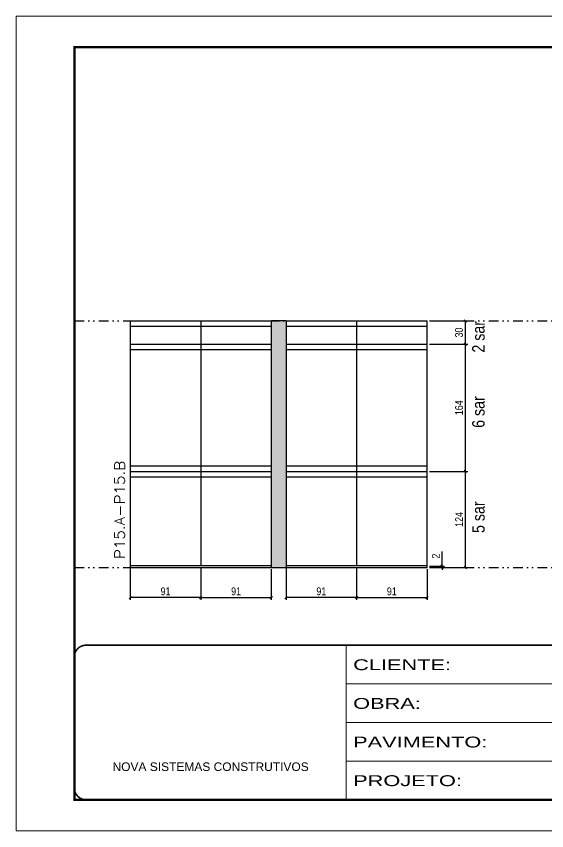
# Model space of a CAD drawing. Extents: x 14400 to 24104, y -21631 to 6985.
# Drawn here: x 17597 to 18282, y 1340 to 2390 of the extents above; entities that cross this region are included whole.
import ezdxf

# ---------------------------------------------------------------- set-up
doc = ezdxf.new("R2010")
doc.units = 0
for name, pattern in [('CONTINUO', [0]), ('DASHED', [0.75, 0.5, -0.25]), ('DIVIDE2', [0.625, 0.25, -0.125, 0, -0.125, 0, -0.125])]:
    doc.linetypes.add(name, pattern=pattern)
for name, color, linetype in [('COTA', 241, 'Continuous'), ('NOMENCLATURA', 7, 'Continuous'), ('Nível', 160, 'Continuous'), ('Painéis', 200, 'Continuous'), ('SARR_2.2x7', 40, 'Continuous')]:
    doc.layers.add(name, color=color, linetype=linetype)
for name, color, linetype, lineweight in [('Folhas', 255, 'Continuous', 9), ('SARRAFO DE PRESSAO', 251, 'DASHED', 9), ('Texto Seção', 7, 'Continuous', 15)]:
    doc.layers.add(name, color=color, linetype=linetype, lineweight=lineweight)
doc.styles.add('ARIAL', font='arial.ttf')
doc.styles.add('ARIAL_NARROW', font='ARIALN.TTF', dxfattribs={"height": 0.2})
doc.styles.add('COTA TECNICA', font='techl___.ttf', dxfattribs={"height": 10})
doc.styles.add('COTA TECNICA-50', font='techl___.ttf', dxfattribs={"height": 10})
doc.styles.add('REGUA-120', font='ROMANS.shx', dxfattribs={"height": 15})
doc.styles.add('Tecnologia', font='')
doc.styles.get('Tecnologia').set_extended_font_data('Forgotten Futurist')
doc.dimstyles.new('COTA PAINEL-50', dxfattribs={"dimtxt": 10, "dimasz": 3, "dimexe": 3, "dimexo": 3, "dimgap": 3, "dimtad": 1, "dimdec": 1, "dimzin": 12, "dimdsep": 46, "dimtxsty": 'COTA TECNICA-50', "dimblk1": 'OBLIQUE', "dimblk2": 'OBLIQUE', "dimsah": 1, "dimcen": 0.9, "dimclrd": 4, "dimclre": 4, "dimclrt": 240, "dimadec": 1, "dimazin": 3, "dimtfac": 1, "dimtdec": 1, "dimtmove": 0, "dimatfit": 3, "dimfxl": 1, "dimtolj": 1, "dimtzin": 12, "dimarcsym": 0})
doc.dimstyles.new('PAINEL', dxfattribs={"dimtxt": 10, "dimasz": 3, "dimexe": 3, "dimexo": 3, "dimgap": 3, "dimtad": 1, "dimdec": 1, "dimzin": 12, "dimdsep": 46, "dimtxsty": 'COTA TECNICA', "dimblk1": 'OBLIQUE', "dimblk2": 'OBLIQUE', "dimsah": 1, "dimcen": 0.9, "dimclrd": 4, "dimclre": 4, "dimclrt": 240, "dimadec": 1, "dimazin": 3, "dimtfac": 1, "dimtdec": 1, "dimtmove": 0, "dimatfit": 3, "dimfxl": 1, "dimtolj": 1, "dimtzin": 12, "dimarcsym": 0})

# ---------------------------------------------------------------- blocks, each defined once
blk = doc.blocks.new('9999999999')
at = {"color": 30, "linetype": 'CONTINUO'}
for p, q in [((98564.6, 34230.2), (98564.6, 34429.4)), ((98564.6, 34379.6), (99584, 34379.6)), ((98564.6, 34329.8), (99488, 34329.8)), ((98564.6, 34280), (99488, 34280))]:
    blk.add_line(p, q, dxfattribs=at)
at = {"color": 30, "linetype": 'CONTINUO', "const_width": 2}
blk.add_lwpolyline([(99584, 34230.2), (99584, 34414.4, 0.414214), (99569, 34429.4), (98229, 34429.4, 0.414214), (98214, 34414.4), (98214, 34245.2, 0.414214), (98229, 34230.2), (99584, 34230.2)], format="xyb", dxfattribs=at)
at = {"layer": 'Folhas'}
blk.add_lwpolyline([(98139, 34190.2), (99624, 34190.2), (99624, 35240.2), (98139, 35240.2)], close=True, dxfattribs=at)
at = {"layer": 'Folhas', "color": 30, "const_width": 3}
blk.add_lwpolyline([(98214, 34230.2), (99584, 34230.2), (99584, 35200.2), (98214, 35200.2)], close=True, dxfattribs=at)
at = {"color": 7, "linetype": 'Continuous', "ltscale": 5, "style": 'ARIAL'}
blk.add_text('NOVA SISTEMAS CONSTRUTIVOS', height=11.059, dxfattribs=at).set_placement((98263.2, 34267.2))
at = {"layer": 'Folhas', "color": 7, "style": 'Tecnologia', "width": 1.5}
for s, p in [('CLIENTE:', (98573.7, 34397.2)), ('OBRA:', (98573.7, 34347.3)), ('PAVIMENTO:', (98573.7, 34297.5)), ('PROJETO:', (98573.7, 34247.7))]:
    blk.add_text(s, height=14, dxfattribs=at).set_placement(p)
blk = doc.blocks.new('_Oblique')
at = {"color": 0, "linetype": 'ByBlock', "lineweight": -2}
blk.add_line((-0.5, -0.5), (0.5, 0.5), dxfattribs=at)
blk = doc.blocks.new('*D1172')
at = {"layer": 'COTA', "color": 4, "lineweight": -2, "transparency": 16777216}
for p, q in [((17744.1, 1678.7), (17744.1, 1637.9)), ((17835.1, 1678.7), (17835.1, 1637.9)), ((17835.1, 1640.9), (17744.1, 1640.9))]:
    blk.add_line(p, q, dxfattribs=at)
at = {"layer": 'Defpoints', "color": 0, "transparency": 16777216}
for p in [(17744.1, 1681.7), (17835.1, 1681.7), (17744.1, 1640.9)]:
    blk.add_point(p, dxfattribs=at)
at = {"layer": 'COTA', "color": 4, "lineweight": -2, "transparency": 16777216, "xscale": 3, "yscale": 3, "zscale": 3, "rotation": 180}
blk.add_blockref('_Oblique', (17744.1, 1640.9), dxfattribs=at)
at = {"layer": 'COTA', "color": 4, "lineweight": -2, "transparency": 16777216, "xscale": 3, "yscale": 3, "zscale": 3}
blk.add_blockref('_Oblique', (17835.1, 1640.9), dxfattribs=at)
at = {"layer": 'COTA', "color": 240, "transparency": 16777216, "insert": (17789.6, 1649), "char_height": 10, "attachment_point": 5, "style": 'COTA TECNICA'}
blk.add_mtext('\\A1;91', dxfattribs=at)
blk = doc.blocks.new('*D1173')
at = {"layer": 'COTA', "color": 4, "lineweight": -2, "transparency": 16777216}
for p, q in [((17835.1, 1678.7), (17835.1, 1637.9)), ((17926.1, 1677.7), (17926.1, 1637.9)), ((17835.1, 1640.9), (17926.1, 1640.9))]:
    blk.add_line(p, q, dxfattribs=at)
at = {"layer": 'Defpoints', "color": 0, "transparency": 16777216}
for p in [(17835.1, 1681.7), (17926.1, 1680.7), (17926.1, 1640.9)]:
    blk.add_point(p, dxfattribs=at)
at = {"layer": 'COTA', "color": 4, "lineweight": -2, "transparency": 16777216, "xscale": 3, "yscale": 3, "zscale": 3, "rotation": 180}
blk.add_blockref('_Oblique', (17835.1, 1640.9), dxfattribs=at)
at = {"layer": 'COTA', "color": 4, "lineweight": -2, "transparency": 16777216, "xscale": 3, "yscale": 3, "zscale": 3}
blk.add_blockref('_Oblique', (17926.1, 1640.9), dxfattribs=at)
at = {"layer": 'COTA', "color": 240, "transparency": 16777216, "insert": (17880.6, 1649), "char_height": 10, "attachment_point": 5, "style": 'COTA TECNICA'}
blk.add_mtext('\\A1;91', dxfattribs=at)
blk = doc.blocks.new('*D1175')
at = {"layer": 'COTA', "color": 4, "lineweight": -2, "transparency": 16777216}
for p, q in [((17945.1, 1678.7), (17945.1, 1637.9)), ((18036.1, 1678.7), (18036.1, 1637.9)), ((18036.1, 1640.9), (17945.1, 1640.9))]:
    blk.add_line(p, q, dxfattribs=at)
at = {"layer": 'Defpoints', "color": 0, "transparency": 16777216}
for p in [(17945.1, 1681.7), (18036.1, 1681.7), (17945.1, 1640.9)]:
    blk.add_point(p, dxfattribs=at)
at = {"layer": 'COTA', "color": 4, "lineweight": -2, "transparency": 16777216, "xscale": 3, "yscale": 3, "zscale": 3, "rotation": 180}
blk.add_blockref('_Oblique', (17945.1, 1640.9), dxfattribs=at)
at = {"layer": 'COTA', "color": 4, "lineweight": -2, "transparency": 16777216, "xscale": 3, "yscale": 3, "zscale": 3}
blk.add_blockref('_Oblique', (18036.1, 1640.9), dxfattribs=at)
at = {"layer": 'COTA', "color": 240, "transparency": 16777216, "insert": (17990.6, 1649), "char_height": 10, "attachment_point": 5, "style": 'COTA TECNICA'}
blk.add_mtext('\\A1;91', dxfattribs=at)
blk = doc.blocks.new('*D1176')
at = {"layer": 'COTA', "color": 4, "lineweight": -2, "transparency": 16777216}
for p, q in [((18146.4, 1681.7), (18146.4, 1700.5)), ((18130.1, 1681.7), (18149.4, 1681.7)), ((18146.4, 1679.7), (18146.4, 1681.7)), ((18130.1, 1679.7), (18149.4, 1679.7)), ((18146.4, 1679.7), (18146.4, 1676.7))]:
    blk.add_line(p, q, dxfattribs=at)
at = {"layer": 'Defpoints', "color": 0, "transparency": 16777216}
for p in [(18127.1, 1681.7), (18127.1, 1679.7), (18146.4, 1679.7)]:
    blk.add_point(p, dxfattribs=at)
at = {"layer": 'COTA', "color": 4, "lineweight": -2, "transparency": 16777216, "xscale": 3, "yscale": 3, "zscale": 3}
for p, rotation in [((18146.4, 1681.7), 270), ((18146.4, 1679.7), 90)]:
    blk.add_blockref('_Oblique', p, dxfattribs=dict(at, rotation=rotation))
at = {"layer": 'COTA', "color": 240, "transparency": 16777216, "insert": (18138.4, 1694.5), "char_height": 10, "attachment_point": 5, "rotation": 90, "style": 'COTA TECNICA-50'}
blk.add_mtext('\\A1;2', dxfattribs=at)
blk = doc.blocks.new('*D1177')
at = {"layer": 'COTA', "color": 4, "linetype": 'ByBlock', "lineweight": -2, "transparency": 16777216}
for p, q in [((18130.1, 1803.7), (18179.5, 1803.7)), ((18176.5, 1679.7), (18176.5, 1803.7)), ((18130.1, 1679.7), (18179.5, 1679.7))]:
    blk.add_line(p, q, dxfattribs=at)
at = {"layer": 'Defpoints', "color": 0, "linetype": 'ByBlock', "transparency": 16777216}
for p in [(18127.1, 1803.7), (18176.5, 1803.7), (18127.1, 1679.7)]:
    blk.add_point(p, dxfattribs=at)
at = {"layer": 'COTA', "color": 4, "linetype": 'ByBlock', "lineweight": -2, "transparency": 16777216, "xscale": 3, "yscale": 3, "zscale": 3}
for p, rotation in [((18176.5, 1803.7), 90), ((18176.5, 1679.7), 270)]:
    blk.add_blockref('_Oblique', p, dxfattribs=dict(at, rotation=rotation))
at = {"layer": 'COTA', "color": 240, "linetype": 'ByBlock', "transparency": 16777216, "insert": (18168.4, 1741.7), "char_height": 10, "attachment_point": 5, "rotation": 90, "style": 'COTA TECNICA'}
blk.add_mtext('\\A1;124', dxfattribs=at)
blk = doc.blocks.new('*D1178')
at = {"layer": 'COTA', "color": 4, "lineweight": -2, "transparency": 16777216}
for p, q in [((18036.1, 1678.7), (18036.1, 1637.9)), ((18127.1, 1677.7), (18127.1, 1637.9)), ((18036.1, 1640.9), (18127.1, 1640.9))]:
    blk.add_line(p, q, dxfattribs=at)
at = {"layer": 'Defpoints', "color": 0, "transparency": 16777216}
for p in [(18036.1, 1681.7), (18127.1, 1680.7), (18127.1, 1640.9)]:
    blk.add_point(p, dxfattribs=at)
at = {"layer": 'COTA', "color": 4, "lineweight": -2, "transparency": 16777216, "xscale": 3, "yscale": 3, "zscale": 3, "rotation": 180}
blk.add_blockref('_Oblique', (18036.1, 1640.9), dxfattribs=at)
at = {"layer": 'COTA', "color": 4, "lineweight": -2, "transparency": 16777216, "xscale": 3, "yscale": 3, "zscale": 3}
blk.add_blockref('_Oblique', (18127.1, 1640.9), dxfattribs=at)
at = {"layer": 'COTA', "color": 240, "transparency": 16777216, "insert": (18081.6, 1649), "char_height": 10, "attachment_point": 5, "style": 'COTA TECNICA'}
blk.add_mtext('\\A1;91', dxfattribs=at)
blk = doc.blocks.new('*D1180')
at = {"layer": 'COTA', "color": 4, "lineweight": -2, "transparency": 16777216}
for p, q in [((18130.1, 1967.7), (18179.5, 1967.7)), ((18176.5, 1803.7), (18176.5, 1967.7)), ((18130.1, 1803.7), (18179.5, 1803.7))]:
    blk.add_line(p, q, dxfattribs=at)
at = {"layer": 'Defpoints', "color": 0, "transparency": 16777216}
for p in [(18127.1, 1967.7), (18176.5, 1967.7), (18127.1, 1803.7)]:
    blk.add_point(p, dxfattribs=at)
at = {"layer": 'COTA', "color": 4, "lineweight": -2, "transparency": 16777216, "xscale": 3, "yscale": 3, "zscale": 3}
for p, rotation in [((18176.5, 1967.7), 90), ((18176.5, 1803.7), 270)]:
    blk.add_blockref('_Oblique', p, dxfattribs=dict(at, rotation=rotation))
at = {"layer": 'COTA', "color": 240, "transparency": 16777216, "insert": (18168.4, 1885.7), "char_height": 10, "attachment_point": 5, "rotation": 90, "style": 'COTA TECNICA'}
blk.add_mtext('\\A1;164', dxfattribs=at)
blk = doc.blocks.new('*D1179')
at = {"layer": 'COTA', "color": 4, "lineweight": -2, "transparency": 16777216}
for p, q in [((18130.1, 1997.7), (18179.5, 1997.7)), ((18176.5, 1967.7), (18176.5, 1997.7)), ((18130.1, 1967.7), (18179.5, 1967.7))]:
    blk.add_line(p, q, dxfattribs=at)
at = {"layer": 'Defpoints', "color": 0, "transparency": 16777216}
for p in [(18127.1, 1997.7), (18176.5, 1997.7), (18127.1, 1967.7)]:
    blk.add_point(p, dxfattribs=at)
at = {"layer": 'COTA', "color": 4, "lineweight": -2, "transparency": 16777216, "xscale": 3, "yscale": 3, "zscale": 3}
for p, rotation in [((18176.5, 1997.7), 90), ((18176.5, 1967.7), 270)]:
    blk.add_blockref('_Oblique', p, dxfattribs=dict(at, rotation=rotation))
at = {"layer": 'COTA', "color": 240, "transparency": 16777216, "insert": (18168.3, 1982.7), "char_height": 10, "attachment_point": 5, "rotation": 90, "style": 'COTA TECNICA'}
blk.add_mtext('\\A1;30', dxfattribs=at)

msp = doc.modelspace()

# ---------------------------------------------------------------- hatches: boundary and pattern name
at = {"layer": 'COTA'}
h = msp.add_hatch(dxfattribs=at)
h.set_pattern_fill('AR-CONC', color=256, scale=0.03)
h.paths.add_polyline_path([(17945.12, 1997.71), (17926.12, 1997.71), (17926.12, 1681.71), (17926.12, 1679.71), (17945.12, 1679.71)])

# ---------------------------------------------------------------- linework, layer by layer
for p, q in [((17945.12, 1997.71), (17926.12, 1997.71)), ((17926.12, 1679.71), (17945.12, 1679.71))]:
    msp.add_line(p, q, dxfattribs=at)
at = {"layer": 'Nível', "color": 4, "linetype": 'DIVIDE2', "ltscale": 50}
for p, q in [((17671.97, 1997.71), (19041.97, 1997.71)), ((17671.97, 1679.71), (19041.97, 1679.71))]:
    msp.add_line(p, q, dxfattribs=at)
at = {"layer": 'Painéis'}
for p, q in [((17744.12, 1997.71), (17744.12, 1681.71)), ((17744.12, 1997.71), (17926.12, 1997.71)), ((17835.12, 1997.71), (17835.12, 1681.71)), ((17926.12, 1681.71), (17926.12, 1997.71)), ((17945.12, 1997.71), (17945.12, 1681.71)), ((17945.12, 1997.71), (18127.12, 1997.71)), ((18036.12, 1997.71), (18036.12, 1681.71)), ((18127.12, 1681.71), (18127.12, 1997.71)), ((17744.12, 1967.71), (17926.12, 1967.71)), ((17945.12, 1967.71), (18127.12, 1967.71)), ((17744.12, 1803.71), (17926.12, 1803.71)), ((17945.12, 1803.71), (18127.12, 1803.71))]:
    msp.add_line(p, q, dxfattribs=at)
for points in [[(17926.12, 1681.71), (17744.12, 1681.71), (17744.12, 1679.71), (17926.12, 1679.71)], [(18127.12, 1681.71), (17945.12, 1681.71), (17945.12, 1679.71), (18127.12, 1679.71)]]:
    msp.add_lwpolyline(points, close=True, dxfattribs=at)
at = {"layer": 'SARR_2.2x7'}
for p, q in [((17744.12, 1990.71), (17835.12, 1990.71)), ((17835.12, 1990.71), (17926.12, 1990.71)), ((17945.12, 1990.71), (18036.12, 1990.71)), ((18036.12, 1990.71), (18127.12, 1990.71)), ((17744.12, 1960.71), (17835.12, 1960.71)), ((17835.12, 1960.71), (17926.12, 1960.71)), ((17945.12, 1960.71), (18036.12, 1960.71)), ((18036.12, 1960.71), (18127.12, 1960.71)), ((17744.12, 1810.71), (17835.12, 1810.71)), ((17835.12, 1810.71), (17926.12, 1810.71)), ((17945.12, 1810.71), (18036.12, 1810.71)), ((18036.12, 1810.71), (18127.12, 1810.71)), ((17744.12, 1796.71), (17835.12, 1796.71)), ((17835.12, 1796.71), (17926.12, 1796.71)), ((17945.12, 1796.71), (18036.12, 1796.71)), ((18036.12, 1796.71), (18127.12, 1796.71))]:
    msp.add_line(p, q, dxfattribs=at)

# ---------------------------------------------------------------- block references
at = {"layer": 'SARRAFO DE PRESSAO', "color": 6, "linetype": 'ByBlock'}
msp.add_blockref('9999999999', (-80542.01, -32849.78), dxfattribs=at)

# ---------------------------------------------------------------- texts
at = {"layer": 'NOMENCLATURA', "style": 'ARIAL_NARROW'}
for s, p in [('2 sar', (18201.37, 1956.82)), ('6 sar', (18201.37, 1859.82)), ('5 sar', (18201.37, 1724.23))]:
    msp.add_text(s, height=16, rotation=90, dxfattribs=at).set_placement(p)
at = {"layer": 'Texto Seção', "style": 'REGUA-120', "width": 1.1}
msp.add_text('P15.A-P15.B', height=13, rotation=90, dxfattribs=at).set_placement((17736.87, 1690.47))

# ---------------------------------------------------------------- dimensions: what is measured, and where the dimension line sits
at = {"layer": 'COTA'}
for base, p1, p2, picture, middle in [((18176.49, 1997.71), (18127.12, 1967.71), (18127.12, 1997.71), '*D1179', (18168.27, 1982.71)), ((18176.49, 1967.71), (18127.12, 1803.71), (18127.12, 1967.71), '*D1180', (18168.39, 1885.71))]:
    dim = msp.add_linear_dim(base=base, p1=p1, p2=p2, angle=90, dimstyle='PAINEL', dxfattribs=at)
    dim.commit()
    dim.dimension.update_dxf_attribs({"geometry": picture, "text_midpoint": middle})
at = {"layer": 'COTA', "linetype": 'ByBlock'}
dim = msp.add_aligned_dim(p1=(18127.12, 1679.71), p2=(18127.12, 1803.71), distance=-49.37, dimstyle='PAINEL', dxfattribs=at)
dim.commit()
dim.dimension.update_dxf_attribs({"geometry": '*D1177', "text_midpoint": (18168.42, 1741.71)})
at = {"layer": 'COTA'}
dim = msp.add_linear_dim(base=(18146.38, 1679.71), p1=(18127.12, 1681.71), p2=(18127.12, 1679.71), angle=90, dimstyle='COTA PAINEL-50', dxfattribs=at)
dim.commit()
dim.dimension.update_dxf_attribs({"geometry": '*D1176', "text_midpoint": (18146.38, 1694.46), "dimtype": 160})
for base, p1, p2, picture, middle in [((17744.12, 1640.89), (17835.12, 1681.71), (17744.12, 1681.71), '*D1172', (17789.62, 1648.97)), ((17945.12, 1640.89), (18036.12, 1681.71), (17945.12, 1681.71), '*D1175', (17990.62, 1648.97))]:
    dim = msp.add_linear_dim(base=base, p1=p1, p2=p2, angle=180, dimstyle='PAINEL', override={"dimarcsym": 2}, dxfattribs=at)
    dim.commit()
    dim.dimension.update_dxf_attribs({"geometry": picture, "text_midpoint": middle})
for base, p1, p2, picture, middle in [((17926.12, 1640.89), (17835.12, 1681.71), (17926.12, 1680.71), '*D1173', (17880.62, 1648.97)), ((18127.12, 1640.89), (18036.12, 1681.71), (18127.12, 1680.71), '*D1178', (18081.62, 1648.97))]:
    dim = msp.add_linear_dim(base=base, p1=p1, p2=p2, dimstyle='PAINEL', dxfattribs=at)
    dim.commit()
    dim.dimension.update_dxf_attribs({"geometry": picture, "text_midpoint": middle})

doc.saveas('drawing.dxf')
